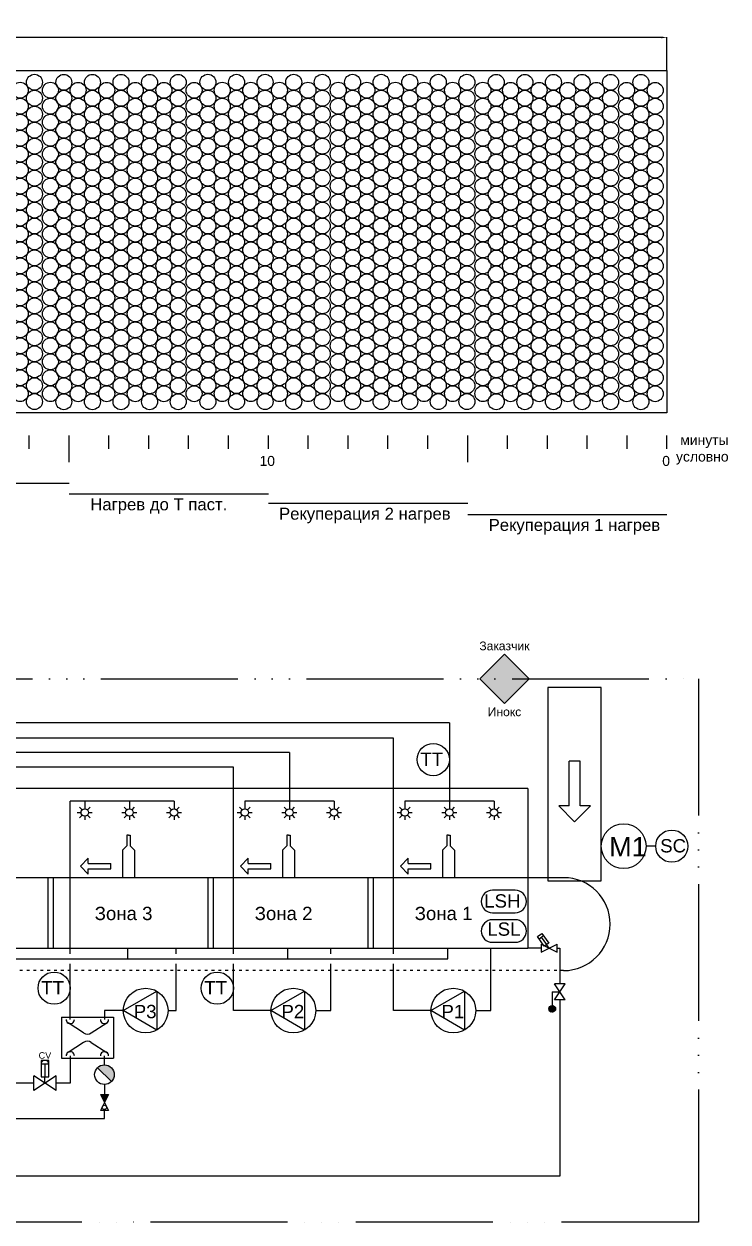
# Model space of a CAD drawing. Header units: millimetres. Extents: x -918 to 51042, y -35619 to 21649.
# Drawn here: x 47958 to 51042, y -22762 to -17509 of the extents above; entities that cross this region are included whole.
import ezdxf

# ---------------------------------------------------------------- set-up
doc = ezdxf.new("R2010")
doc.units = ezdxf.units.MM
doc.linetypes.add('ACAD_ISO03W100', pattern=[30, 12, -18])
doc.linetypes.add('ACAD_ISO06W100', pattern=[36, 24, -3, 0, -3, 0, -3, 0, -3])
for name, color, linetype in [('для лазера', 7, 'Continuous'), ('Железо', 7, 'Continuous'), ('Насосы', 7, 'Continuous')]:
    doc.layers.add(name, color=color, linetype=linetype)
doc.styles.get("Standard").update_dxf_attribs({"font": 'arial.ttf'})
doc.dimstyles.new('ISO-25', dxfattribs={"dimtxt": 2.5, "dimasz": 2.5, "dimexe": 1.25, "dimexo": 0.625, "dimtad": 1, "dimtxsty": 'Standard', "dimcen": 2.5, "dimadec": 0, "dimazin": 0, "dimtfac": 1, "dimtmove": 0, "dimatfit": 3, "dimfxl": 1, "dimarcsym": 0})
pattern_1 = [(180, (107407.5645, -23469.3467), (-3e-16, -2.13282372), [1.551144524, -0.5816792]), (270, (107407.5645, -23469.3467), (2.13282372, -4e-16), [1.551144524, -0.5816792])]

# ---------------------------------------------------------------- blocks, each defined once
blk = doc.blocks.new('*D58')
at = {"layer": 'Defpoints', "color": 0, "transparency": 16777216}
for p in [(43774.8, -17568.3), (43774.8, -17713.6), (50774.8, -17713.6)]:
    blk.add_point(p, dxfattribs=at)
at = {"layer": 'для лазера', "color": 0, "lineweight": -2, "transparency": 16777216}
for p, q in [((43774.8, -17713), (43774.8, -17567.1)), ((50749.8, -17568.3), (43799.8, -17568.3)), ((50774.8, -17713), (50774.8, -17567.1))]:
    blk.add_line(p, q, dxfattribs=at)
at = {"layer": 'для лазера', "color": 0, "transparency": 16777216}
for points in [[(43799.8, -17564.2), (43799.8, -17572.5), (43774.8, -17568.3)], [(50749.8, -17564.2), (50749.8, -17572.5), (50774.8, -17568.3)]]:
    blk.add_solid(points, dxfattribs=at)
at = {"layer": 'для лазера', "color": 0, "transparency": 16777216, "insert": (47274.8, -17542.2), "char_height": 50, "attachment_point": 5}
blk.add_mtext('7000', dxfattribs=at)

msp = doc.modelspace()

# ---------------------------------------------------------------- hatches: boundary and pattern name
h = msp.add_hatch()
h.set_pattern_fill('ANGLE', color=1, scale=0.305343, angle=180)
h.set_pattern_definition(pattern_1)
h.paths.add_polyline_path([(50171.14, -20380), (49955.23, -20380), (50063.185, -20272.045)])
h = msp.add_hatch()
h.set_pattern_fill('ANGLE', color=5, scale=0.305343, angle=180)
h.set_pattern_definition(pattern_1)
h.paths.add_polyline_path([(50063.185, -20487.955), (49955.23, -20380), (50171.14, -20380)])
h = msp.add_hatch()
h.set_pattern_fill('ANSI32', color=5, scale=0.315415, angle=-90)
h.set_pattern_definition([(315, (23669.9964, 102235.8277), (2.12438022, 2.12438022), []), (315, (23669.9964, 102234.4115), (2.12438022, 2.12438022), [])])
h.paths.add_polyline_path([(50272.324, -21812.792, -1), (50272.324, -21841.872, -1)])
at = {"true_color": 0xffffff}
h = msp.add_hatch(color=7, dxfattribs=at)
h.dxf.hatch_style = 1
h.paths.add_polyline_path([(48292.967, -22202.933), (48328.013, -22202.933), (48310.49, -22237.979)])
at = {"layer": 'для лазера'}
h = msp.add_hatch(color=256, dxfattribs=at)
h.dxf.hatch_style = 1
h.paths.add_polyline_path([(48280.162, -22085.251), (48340.818, -22145.907, 0.19891237), (48353.381, -22115.579, 0.66817864)])

# ---------------------------------------------------------------- linework, layer by layer
for p, q in [((49955.23, -20380), (50063.185, -20272.045)), ((50063.185, -20272.045), (50171.14, -20380)), ((50063.185, -20487.955), (49955.23, -20380)), ((50171.14, -20380), (50063.185, -20487.955)), ((50214.198, -21520.185), (50234.196, -21506.182)), ((50224.197, -21513.183), (50246.919, -21545.634)), ((50223.049, -21544.072), (50223.049, -21579.118)), ((50223.049, -21544.072), (50293.142, -21579.118)), ((50223.049, -21579.118), (50293.142, -21544.072)), ((50258.096, -21561.595), (50246.919, -21545.634)), ((50293.142, -21579.118), (50293.142, -21544.072)), ((50328.22, -21717.11), (50281.491, -21717.11)), ((50328.22, -21787.202), (50281.491, -21717.11)), ((50281.491, -21787.202), (50328.22, -21717.11)), ((50272.324, -21752.156), (50272.324, -21812.792)), ((50328.22, -21787.202), (50281.491, -21787.202)), ((48066.693, -22070.04), (48032.514, -22070.04)), ((48049.603, -22070.04), (48049.603, -22125.501)), ((48000.539, -22185.49), (48000.539, -22120.071)), ((48098.668, -22185.49), (48000.539, -22120.071)), ((48098.668, -22120.071), (48000.539, -22185.49)), ((48049.603, -22152.781), (48049.603, -22125.501)), ((48098.668, -22185.49), (48098.668, -22120.071)), ((48292.967, -22202.933), (48328.013, -22202.933)), ((48292.967, -22202.933), (48328.013, -22273.025)), ((48328.013, -22202.933), (48292.967, -22273.025)), ((48328.013, -22273.025), (48292.967, -22273.025))]:
    msp.add_line(p, q)
at = {"color": 252, "linetype": 'ACAD_ISO06W100', "ltscale": 25, "true_color": 0x939598}
for p, q in [((43793.825, -20380), (50912.689, -20380)), ((50912.689, -20380), (50912.689, -22761.679)), ((50912.689, -22761.679), (43793.825, -22761.679))]:
    msp.add_line(p, q, dxfattribs=at)
at = {"color": 4}
for p, q in [((50223.049, -21561.595), (50165.852, -21561.595)), ((50293.142, -21561.595), (50304.856, -21561.595)), ((50304.856, -21561.595), (50304.856, -21717.11)), ((50304.856, -21787.202), (50304.856, -22561.024)), ((50304.856, -22561.024), (43793.825, -22561.024))]:
    msp.add_line(p, q, dxfattribs=at)
at = {"lineweight": -3}
msp.add_line((50272.324, -21752.156), (50304.856, -21752.156), dxfattribs=at)
at = {"color": 1}
for p, q in [((48160.715, -22033.093), (48160.715, -22152.781)), ((48000.539, -22152.781), (47904.757, -22152.781)), ((48160.715, -22152.781), (48098.668, -22152.781))]:
    msp.add_line(p, q, dxfattribs=at)
for points in [[(50207.159, -21510.132), (50227.157, -21496.129), (50256.918, -21538.632), (50236.92, -21552.635)], [(48392.948, -21834.808), (48540.141, -21749.826), (48540.141, -21919.79)], [(49040.024, -21834.808), (49187.218, -21749.826), (49187.218, -21919.79)], [(49740.946, -21834.808), (49888.14, -21749.826), (49888.14, -21919.79)], [(48066.693, -22052.859), (48032.514, -22052.859), (48032.514, -22125.501), (48066.693, -22125.501)]]:
    msp.add_lwpolyline(points, close=True)
for centre, radius in [((49750.897, -20734.288), 70.64), ((50795.923, -21113.885), 70.64), ((48090.076, -21736.423), 70.64), ((48804.469, -21736.423), 70.64), ((50272.324, -21827.332), 14.54), ((48310.49, -22259.007), 9.346)]:
    msp.add_circle(centre, radius)
for centre, radius, start, end in [((50010.081, -21356.827), 49.448, 90, 270), ((50109.535, -21356.827), 49.448, 270, 90), ((50010.081, -21485.889), 49.448, 90, 270), ((50109.535, -21485.889), 49.448, 270, 90), ((48049.603, -22069.948), 17.089, 359.691409, 180.308591)]:
    msp.add_arc(centre, radius, start, end)
at = {"layer": 'для лазера'}
for p, q in [((43774.815, -17713.621), (50774.815, -17713.621)), ((50774.815, -17713.621), (50774.815, -19213.621)), ((50774.815, -19213.621), (43774.815, -19213.621)), ((47980.751, -19371.831), (47980.751, -19313.621)), ((48155.38, -19430.041), (48155.38, -19313.621)), ((48330.009, -19371.831), (48330.009, -19313.621)), ((48504.638, -19371.831), (48504.638, -19313.621)), ((48679.267, -19371.831), (48679.267, -19313.621)), ((48853.896, -19371.831), (48853.896, -19313.621)), ((49028.525, -19371.831), (49028.525, -19313.621)), ((49203.154, -19371.831), (49203.154, -19313.621)), ((49377.783, -19371.831), (49377.783, -19313.621)), ((49552.412, -19371.831), (49552.412, -19313.621)), ((49727.041, -19371.831), (49727.041, -19313.621)), ((49901.67, -19430.041), (49901.67, -19313.621)), ((50076.299, -19371.831), (50076.299, -19313.621)), ((50250.928, -19371.831), (50250.928, -19313.621)), ((50425.557, -19371.831), (50425.557, -19313.621)), ((50600.186, -19371.831), (50600.186, -19313.621)), ((50774.815, -19371.831), (50774.815, -19313.621)), ((50486.966, -20418.985), (50253.326, -20418.985)), ((50253.326, -20418.985), (50253.326, -21265.551)), ((50486.966, -21265.551), (50486.966, -20418.985)), ((50345.614, -20937.771), (50345.614, -20741.513)), ((50394.678, -20741.513), (50345.614, -20741.513)), ((50394.678, -20937.771), (50394.678, -20741.513)), ((48063.086, -20860.673), (47362.164, -20860.673)), ((48764.008, -20860.673), (48063.086, -20860.673)), ((49464.93, -20860.673), (48764.008, -20860.673)), ((50165.852, -20860.673), (49464.93, -20860.673)), ((50165.852, -20860.673), (50165.852, -21561.595)), ((50370.146, -21007.159), (50300.758, -20937.771)), ((50345.614, -20937.771), (50300.758, -20937.771)), ((50439.534, -20937.771), (50370.146, -21007.159)), ((50439.534, -20937.771), (50394.678, -20937.771)), ((48408.905, -21111.805), (48389.72, -21130.812)), ((48415.914, -21065.077), (48408.905, -21065.077)), ((48408.905, -21065.077), (48408.905, -21111.805)), ((48415.914, -21065.077), (48422.923, -21065.077)), ((48422.923, -21065.077), (48422.923, -21111.805)), ((48422.923, -21111.805), (48442.108, -21130.812)), ((49109.827, -21111.805), (49090.642, -21130.812)), ((49116.836, -21065.077), (49109.827, -21065.077)), ((49109.827, -21065.077), (49109.827, -21111.805)), ((49116.836, -21065.077), (49123.845, -21065.077)), ((49123.845, -21065.077), (49123.845, -21111.805)), ((49123.845, -21111.805), (49143.03, -21130.812)), ((49810.749, -21111.805), (49791.564, -21130.812)), ((49817.758, -21065.077), (49810.749, -21065.077)), ((49810.749, -21065.077), (49810.749, -21111.805)), ((49817.758, -21065.077), (49824.767, -21065.077)), ((49824.767, -21065.077), (49824.767, -21111.805)), ((49824.767, -21111.805), (49843.952, -21130.812)), ((50725.283, -21113.885), (50683.225, -21113.885)), ((48389.72, -21130.812), (48389.72, -21251.99)), ((48442.108, -21130.812), (48442.108, -21251.99)), ((49090.642, -21130.812), (49090.642, -21251.99)), ((49143.03, -21130.812), (49143.03, -21251.99)), ((49791.564, -21130.812), (49791.564, -21251.99)), ((49843.952, -21130.812), (49843.952, -21251.99)), ((48204.95, -21201.69), (48239.644, -21166.996)), ((48239.644, -21236.384), (48204.95, -21201.69)), ((48239.644, -21189.424), (48239.644, -21166.996)), ((48239.644, -21189.424), (48337.773, -21189.424)), ((48239.644, -21236.384), (48239.644, -21213.956)), ((48239.644, -21213.956), (48337.773, -21213.956)), ((48337.773, -21213.956), (48337.773, -21189.424)), ((48905.872, -21201.69), (48940.566, -21166.996)), ((48940.566, -21236.384), (48905.872, -21201.69)), ((48940.566, -21189.424), (48940.566, -21166.996)), ((48940.566, -21189.424), (49038.695, -21189.424)), ((48940.566, -21236.384), (48940.566, -21213.956)), ((48940.566, -21213.956), (49038.695, -21213.956)), ((49038.695, -21213.956), (49038.695, -21189.424)), ((49606.794, -21201.69), (49641.488, -21166.996)), ((49641.488, -21236.384), (49606.794, -21201.69)), ((49641.488, -21189.424), (49641.488, -21166.996)), ((49641.488, -21189.424), (49739.617, -21189.424)), ((49641.488, -21236.384), (49641.488, -21213.956)), ((49641.488, -21213.956), (49739.617, -21213.956)), ((49739.617, -21213.956), (49739.617, -21189.424)), ((50321.956, -21251.99), (44443.905, -21251.99)), ((48063.086, -21251.99), (48063.086, -21561.595)), ((48086.45, -21251.99), (48086.45, -21561.595)), ((48764.008, -21251.99), (48764.008, -21561.595)), ((48787.372, -21251.99), (48787.372, -21561.595)), ((49464.93, -21251.99), (49464.93, -21561.595)), ((49488.294, -21251.99), (49488.294, -21561.595)), ((50253.326, -21265.551), (50486.966, -21265.551)), ((50109.535, -21307.379), (50010.081, -21307.379)), ((50010.081, -21406.274), (50109.535, -21406.274)), ((50109.535, -21436.442), (50010.081, -21436.442)), ((47362.164, -21561.595), (48063.086, -21561.595)), ((48063.086, -21561.595), (48764.008, -21561.595)), ((48764.008, -21561.595), (49464.93, -21561.595)), ((49464.93, -21561.595), (50165.852, -21561.595)), ((50010.081, -21535.337), (50109.535, -21535.337)), ((48310.49, -22072.689), (48310.49, -22033.093)), ((48340.818, -22145.907), (48280.162, -22085.251)), ((48310.49, -22158.47), (48310.49, -22202.933)), ((43793.825, -22308.019), (48310.49, -22308.019)), ((48310.49, -22308.019), (48310.49, -22273.025))]:
    msp.add_line(p, q, dxfattribs=at)
at = {"layer": 'для лазера', "color": 244, "true_color": 0x991b1e}
msp.add_line((48155.38, -19524.389), (46234.461, -19524.389), dxfattribs=at)
at = {"layer": 'для лазера', "color": 1}
for p, q in [((48155.38, -19569.63), (49028.525, -19569.63)), ((48615.193, -20917.144), (48160.715, -20917.144)), ((48160.715, -21585.55), (48160.715, -20917.144)), ((48625.159, -21585.55), (48625.159, -21561.595)), ((48160.715, -21873.738), (48160.715, -21629.171)), ((48625.159, -21834.808), (48625.159, -21629.171)), ((48392.948, -21834.808), (48310.49, -21834.808)), ((48310.49, -21834.808), (48310.49, -21873.738)), ((48589.206, -21834.808), (48625.159, -21834.808))]:
    msp.add_line(p, q, dxfattribs=at)
at = {"layer": 'для лазера', "color": 32, "true_color": 0xcd6928}
for p, q in [((49028.525, -19610.665), (49901.67, -19610.665)), ((49120.615, -20702.941), (46057.949, -20702.941)), ((49120.615, -20702.941), (49120.615, -20917.144)), ((48875.109, -20766.836), (46316.926, -20766.836)), ((48875.109, -21585.55), (48875.109, -20766.836)), ((49316.115, -20917.144), (48925.114, -20917.144)), ((49301.605, -21585.55), (49301.605, -21561.595)), ((48875.109, -21834.808), (48875.109, -21629.171)), ((49301.605, -21834.808), (49301.605, -21629.171)), ((49040.024, -21834.808), (48875.109, -21834.808)), ((49236.282, -21834.808), (49301.605, -21834.808))]:
    msp.add_line(p, q, dxfattribs=at)
at = {"layer": 'для лазера', "color": 2}
for p, q in [((49901.67, -19659.908), (50774.815, -19659.908)), ((49821.537, -20572.921), (45370.499, -20572.921)), ((49821.537, -20572.921), (49821.537, -20925.322)), ((49576.031, -20640.825), (45616.004, -20640.825)), ((49576.031, -21585.55), (49576.031, -20640.825)), ((50017.038, -20917.144), (49626.036, -20917.144)), ((50002.527, -21834.808), (50002.527, -21561.595)), ((49576.031, -21834.808), (49576.031, -21629.171)), ((49740.946, -21834.808), (49576.031, -21834.808)), ((49937.204, -21834.808), (50002.527, -21834.808))]:
    msp.add_line(p, q, dxfattribs=at)
at = {"layer": 'для лазера', "color": 252, "true_color": 0x939598}
for p, q in [((48413.547, -21607.36), (48413.547, -21561.595)), ((49114.469, -21607.36), (49114.469, -21561.595)), ((49815.391, -21607.36), (49815.391, -21561.595)), ((44222.092, -21607.36), (49815.391, -21607.36))]:
    msp.add_line(p, q, dxfattribs=at)
at = {"layer": 'для лазера', "color": 252, "linetype": 'ACAD_ISO03W100', "true_color": 0x939598}
msp.add_line((50321.956, -21659.404), (44443.905, -21659.404), dxfattribs=at)
at = {"layer": 'для лазера', "color": 244, "true_color": 0x991b1e}
for centre in [(48003.911, -17765.093), (48132.521, -17765.324), (47941.281, -17800.093), (48003.911, -17835.093), (48073.911, -17800.093), (48132.521, -17835.324), (47941.281, -17870.093), (48073.911, -17870.093), (47941.281, -17940.093), (48003.911, -17905.093), (48073.911, -17940.093), (48132.521, -17905.324), (48003.911, -17975.093), (48132.521, -17975.324), (47941.281, -18010.093), (48003.911, -18045.093), (48073.911, -18010.093), (48132.521, -18045.324), (47941.281, -18080.093), (48073.911, -18080.093), (47941.281, -18150.093), (48003.911, -18115.093), (48073.911, -18150.093), (48132.521, -18115.324), (48003.911, -18185.093), (48132.521, -18185.324), (47941.281, -18220.093), (48003.911, -18255.093), (48073.911, -18220.093), (48132.521, -18255.324), (47941.281, -18290.093), (48073.911, -18290.093), (47941.281, -18360.093), (48003.911, -18325.093), (48073.911, -18360.093), (48132.521, -18325.324), (48003.911, -18395.093), (48132.521, -18395.324), (47941.281, -18430.093), (48003.911, -18465.093), (48073.911, -18430.093), (48132.521, -18465.324), (47941.281, -18500.093), (48073.911, -18500.093), (47941.281, -18570.093), (48003.911, -18535.093), (48073.911, -18570.093), (48132.521, -18535.324), (48003.911, -18605.093), (48132.521, -18605.324), (47941.281, -18640.093), (48003.911, -18675.093), (48073.911, -18640.093), (48132.521, -18675.324), (47941.281, -18710.093), (48073.911, -18710.093), (47941.281, -18780.093), (48003.911, -18745.093), (48073.911, -18780.093), (48132.521, -18745.324), (48003.911, -18815.093), (48132.521, -18815.324), (47941.281, -18850.093), (48003.911, -18885.093), (48073.911, -18850.093), (48132.521, -18885.324), (47941.281, -18920.093), (48073.911, -18920.093), (47941.281, -18990.093), (48003.911, -18955.093), (48073.911, -18990.093), (48132.521, -18955.324), (48003.911, -19025.093), (48132.521, -19025.324), (47941.281, -19060.093), (48003.911, -19095.093), (48073.911, -19060.093), (48132.521, -19095.324), (47941.281, -19130.093), (48073.911, -19130.093), (48003.911, -19165.093), (48132.521, -19165.324)]:
    msp.add_circle(centre, 35, dxfattribs=at)
at = {"layer": 'для лазера', "color": 1}
for centre in [(48257.755, -17765.324), (48382.99, -17765.324), (48508.224, -17765.324), (48633.458, -17765.324), (48763.812, -17765.093), (48889.046, -17765.093), (49014.28, -17765.093), (48195.125, -17800.324), (48257.755, -17835.324), (48320.36, -17800.324), (48382.99, -17835.324), (48445.594, -17800.324), (48508.224, -17835.324), (48570.828, -17800.324), (48633.458, -17835.324), (48703.458, -17800.324), (48763.812, -17835.093), (48826.416, -17800.093), (48889.046, -17835.093), (48951.65, -17800.093), (49014.28, -17835.093), (48195.125, -17870.324), (48320.36, -17870.324), (48445.594, -17870.324), (48570.828, -17870.324), (48703.458, -17870.324), (48826.416, -17870.093), (48951.65, -17870.093), (48195.125, -17940.324), (48257.755, -17905.324), (48320.36, -17940.324), (48382.99, -17905.324), (48445.594, -17940.324), (48508.224, -17905.324), (48570.828, -17940.324), (48633.458, -17905.324), (48703.458, -17940.324), (48763.812, -17905.093), (48826.416, -17940.093), (48889.046, -17905.093), (48951.65, -17940.093), (49014.28, -17905.093), (48257.755, -17975.324), (48382.99, -17975.324), (48508.224, -17975.324), (48633.458, -17975.324), (48763.812, -17975.093), (48889.046, -17975.093), (49014.28, -17975.093), (48195.125, -18010.324), (48257.755, -18045.324), (48320.36, -18010.324), (48382.99, -18045.324), (48445.594, -18010.324), (48508.224, -18045.324), (48570.828, -18010.324), (48633.458, -18045.324), (48703.458, -18010.324), (48763.812, -18045.093), (48826.416, -18010.093), (48889.046, -18045.093), (48951.65, -18010.093), (49014.28, -18045.093), (48195.125, -18080.324), (48320.36, -18080.324), (48445.594, -18080.324), (48570.828, -18080.324), (48703.458, -18080.324), (48826.416, -18080.093), (48951.65, -18080.093), (48195.125, -18150.324), (48257.755, -18115.324), (48320.36, -18150.324), (48382.99, -18115.324), (48445.594, -18150.324), (48508.224, -18115.324), (48570.828, -18150.324), (48633.458, -18115.324), (48703.458, -18150.324), (48763.812, -18115.093), (48826.416, -18150.093), (48889.046, -18115.093), (48951.65, -18150.093), (49014.28, -18115.093), (48257.755, -18185.324), (48382.99, -18185.324), (48508.224, -18185.324), (48633.458, -18185.324), (48763.812, -18185.093), (48889.046, -18185.093), (49014.28, -18185.093), (48195.125, -18220.324), (48257.755, -18255.324), (48320.36, -18220.324), (48382.99, -18255.324), (48445.594, -18220.324), (48508.224, -18255.324), (48570.828, -18220.324), (48633.458, -18255.324), (48703.458, -18220.324), (48763.812, -18255.093), (48826.416, -18220.093), (48889.046, -18255.093), (48951.65, -18220.093), (49014.28, -18255.093), (48195.125, -18290.324), (48320.36, -18290.324), (48445.594, -18290.324), (48570.828, -18290.324), (48703.458, -18290.324), (48826.416, -18290.093), (48951.65, -18290.093), (48195.125, -18360.324), (48257.755, -18325.324), (48320.36, -18360.324), (48382.99, -18325.324), (48445.594, -18360.324), (48508.224, -18325.324), (48570.828, -18360.324), (48633.458, -18325.324), (48703.458, -18360.324), (48763.812, -18325.093), (48826.416, -18360.093), (48889.046, -18325.093), (48951.65, -18360.093), (49014.28, -18325.093), (48257.755, -18395.324), (48382.99, -18395.324), (48508.224, -18395.324), (48633.458, -18395.324), (48763.812, -18395.093), (48889.046, -18395.093), (49014.28, -18395.093), (48195.125, -18430.324), (48257.755, -18465.324), (48320.36, -18430.324), (48382.99, -18465.324), (48445.594, -18430.324), (48508.224, -18465.324), (48570.828, -18430.324), (48633.458, -18465.324), (48703.458, -18430.324), (48763.812, -18465.093), (48826.416, -18430.093), (48889.046, -18465.093), (48951.65, -18430.093), (49014.28, -18465.093), (48195.125, -18500.324), (48320.36, -18500.324), (48445.594, -18500.324), (48570.828, -18500.324), (48703.458, -18500.324), (48826.416, -18500.093), (48951.65, -18500.093), (48195.125, -18570.324), (48257.755, -18535.324), (48320.36, -18570.324), (48382.99, -18535.324), (48445.594, -18570.324), (48508.224, -18535.324), (48570.828, -18570.324), (48633.458, -18535.324), (48703.458, -18570.324), (48763.812, -18535.093), (48826.416, -18570.093), (48889.046, -18535.093), (48951.65, -18570.093), (49014.28, -18535.093), (48257.755, -18605.324), (48382.99, -18605.324), (48508.224, -18605.324), (48633.458, -18605.324), (48763.812, -18605.093), (48889.046, -18605.093), (49014.28, -18605.093), (48195.125, -18640.324), (48257.755, -18675.324), (48320.36, -18640.324), (48382.99, -18675.324), (48445.594, -18640.324), (48508.224, -18675.324), (48570.828, -18640.324), (48633.458, -18675.324), (48703.458, -18640.324), (48763.812, -18675.093), (48826.416, -18640.093), (48889.046, -18675.093), (48951.65, -18640.093), (49014.28, -18675.093), (48195.125, -18710.324), (48320.36, -18710.324), (48445.594, -18710.324), (48570.828, -18710.324), (48703.458, -18710.324), (48826.416, -18710.093), (48951.65, -18710.093), (48195.125, -18780.324), (48257.755, -18745.324), (48320.36, -18780.324), (48382.99, -18745.324), (48445.594, -18780.324), (48508.224, -18745.324), (48570.828, -18780.324), (48633.458, -18745.324), (48703.458, -18780.324), (48763.812, -18745.093), (48826.416, -18780.093), (48889.046, -18745.093), (48951.65, -18780.093), (49014.28, -18745.093), (48257.755, -18815.324), (48382.99, -18815.324), (48508.224, -18815.324), (48633.458, -18815.324), (48763.812, -18815.093), (48889.046, -18815.093), (49014.28, -18815.093), (48195.125, -18850.324), (48257.755, -18885.324), (48320.36, -18850.324), (48382.99, -18885.324), (48445.594, -18850.324), (48508.224, -18885.324), (48570.828, -18850.324), (48633.458, -18885.324), (48703.458, -18850.324), (48763.812, -18885.093), (48826.416, -18850.093), (48889.046, -18885.093), (48951.65, -18850.093), (49014.28, -18885.093), (48195.125, -18920.324), (48320.36, -18920.324), (48445.594, -18920.324), (48570.828, -18920.324), (48703.458, -18920.324), (48826.416, -18920.093), (48951.65, -18920.093), (48195.125, -18990.324), (48257.755, -18955.324), (48320.36, -18990.324), (48382.99, -18955.324), (48445.594, -18990.324), (48508.224, -18955.324), (48570.828, -18990.324), (48633.458, -18955.324), (48703.458, -18990.324), (48763.812, -18955.093), (48826.416, -18990.093), (48889.046, -18955.093), (48951.65, -18990.093), (49014.28, -18955.093), (48257.755, -19025.324), (48382.99, -19025.324), (48508.224, -19025.324), (48633.458, -19025.324), (48763.812, -19025.093), (48889.046, -19025.093), (49014.28, -19025.093), (48195.125, -19060.324), (48257.755, -19095.324), (48320.36, -19060.324), (48382.99, -19095.324), (48445.594, -19060.324), (48508.224, -19095.324), (48570.828, -19060.324), (48633.458, -19095.324), (48703.458, -19060.324), (48763.812, -19095.093), (48826.416, -19060.093), (48889.046, -19095.093), (48951.65, -19060.093), (49014.28, -19095.093), (48195.125, -19130.324), (48320.36, -19130.324), (48445.594, -19130.324), (48570.828, -19130.324), (48703.458, -19130.324), (48826.416, -19130.093), (48951.65, -19130.093), (48257.755, -19165.324), (48382.99, -19165.324), (48508.224, -19165.324), (48633.458, -19165.324), (48763.812, -19165.093), (48889.046, -19165.093), (49014.28, -19165.093)]:
    msp.add_circle(centre, 35, dxfattribs=at)
at = {"layer": 'для лазера', "color": 32, "true_color": 0xcd6928}
for centre in [(49139.515, -17765.093), (49264.749, -17765.093), (49397.379, -17765.093), (49522.613, -17765.093), (49647.848, -17765.093), (49773.082, -17765.093), (49898.316, -17765.093), (49076.885, -17800.093), (49139.515, -17835.093), (49202.119, -17800.093), (49264.749, -17835.093), (49334.749, -17800.093), (49397.379, -17835.093), (49459.983, -17800.093), (49522.613, -17835.093), (49585.218, -17800.093), (49647.848, -17835.093), (49710.452, -17800.093), (49773.082, -17835.093), (49835.687, -17800.093), (49898.316, -17835.093), (49076.885, -17870.093), (49202.119, -17870.093), (49334.749, -17870.093), (49459.983, -17870.093), (49585.218, -17870.093), (49710.452, -17870.093), (49835.687, -17870.093), (49076.885, -17940.093), (49139.515, -17905.093), (49202.119, -17940.093), (49264.749, -17905.093), (49334.749, -17940.093), (49397.379, -17905.093), (49459.983, -17940.093), (49522.613, -17905.093), (49585.218, -17940.093), (49647.848, -17905.093), (49710.452, -17940.093), (49773.082, -17905.093), (49835.687, -17940.093), (49898.316, -17905.093), (49139.515, -17975.093), (49264.749, -17975.093), (49397.379, -17975.093), (49522.613, -17975.093), (49647.848, -17975.093), (49773.082, -17975.093), (49898.316, -17975.093), (49076.885, -18010.093), (49139.515, -18045.093), (49202.119, -18010.093), (49264.749, -18045.093), (49334.749, -18010.093), (49397.379, -18045.093), (49459.983, -18010.093), (49522.613, -18045.093), (49585.218, -18010.093), (49647.848, -18045.093), (49710.452, -18010.093), (49773.082, -18045.093), (49835.687, -18010.093), (49898.316, -18045.093), (49076.885, -18080.093), (49202.119, -18080.093), (49334.749, -18080.093), (49459.983, -18080.093), (49585.218, -18080.093), (49710.452, -18080.093), (49835.687, -18080.093), (49076.885, -18150.093), (49139.515, -18115.093), (49202.119, -18150.093), (49264.749, -18115.093), (49334.749, -18150.093), (49397.379, -18115.093), (49459.983, -18150.093), (49522.613, -18115.093), (49585.218, -18150.093), (49647.848, -18115.093), (49710.452, -18150.093), (49773.082, -18115.093), (49835.687, -18150.093), (49898.316, -18115.093), (49139.515, -18185.093), (49264.749, -18185.093), (49397.379, -18185.093), (49522.613, -18185.093), (49647.848, -18185.093), (49773.082, -18185.093), (49898.316, -18185.093), (49076.885, -18220.093), (49139.515, -18255.093), (49202.119, -18220.093), (49264.749, -18255.093), (49334.749, -18220.093), (49397.379, -18255.093), (49459.983, -18220.093), (49522.613, -18255.093), (49585.218, -18220.093), (49647.848, -18255.093), (49710.452, -18220.093), (49773.082, -18255.093), (49835.687, -18220.093), (49898.316, -18255.093), (49076.885, -18290.093), (49202.119, -18290.093), (49334.749, -18290.093), (49459.983, -18290.093), (49585.218, -18290.093), (49710.452, -18290.093), (49835.687, -18290.093), (49076.885, -18360.093), (49139.515, -18325.093), (49202.119, -18360.093), (49264.749, -18325.093), (49334.749, -18360.093), (49397.379, -18325.093), (49459.983, -18360.093), (49522.613, -18325.093), (49585.218, -18360.093), (49647.848, -18325.093), (49710.452, -18360.093), (49773.082, -18325.093), (49835.687, -18360.093), (49898.316, -18325.093), (49139.515, -18395.093), (49264.749, -18395.093), (49397.379, -18395.093), (49522.613, -18395.093), (49647.848, -18395.093), (49773.082, -18395.093), (49898.316, -18395.093), (49076.885, -18430.093), (49139.515, -18465.093), (49202.119, -18430.093), (49264.749, -18465.093), (49334.749, -18430.093), (49397.379, -18465.093), (49459.983, -18430.093), (49522.613, -18465.093), (49585.218, -18430.093), (49647.848, -18465.093), (49710.452, -18430.093), (49773.082, -18465.093), (49835.687, -18430.093), (49898.316, -18465.093), (49076.885, -18500.093), (49202.119, -18500.093), (49334.749, -18500.093), (49459.983, -18500.093), (49585.218, -18500.093), (49710.452, -18500.093), (49835.687, -18500.093), (49076.885, -18570.093), (49139.515, -18535.093), (49202.119, -18570.093), (49264.749, -18535.093), (49334.749, -18570.093), (49397.379, -18535.093), (49459.983, -18570.093), (49522.613, -18535.093), (49585.218, -18570.093), (49647.848, -18535.093), (49710.452, -18570.093), (49773.082, -18535.093), (49835.687, -18570.093), (49898.316, -18535.093), (49139.515, -18605.093), (49264.749, -18605.093), (49397.379, -18605.093), (49522.613, -18605.093), (49647.848, -18605.093), (49773.082, -18605.093), (49898.316, -18605.093), (49076.885, -18640.093), (49139.515, -18675.093), (49202.119, -18640.093), (49264.749, -18675.093), (49334.749, -18640.093), (49397.379, -18675.093), (49459.983, -18640.093), (49522.613, -18675.093), (49585.218, -18640.093), (49647.848, -18675.093), (49710.452, -18640.093), (49773.082, -18675.093), (49835.687, -18640.093), (49898.316, -18675.093), (49076.885, -18710.093), (49202.119, -18710.093), (49334.749, -18710.093), (49459.983, -18710.093), (49585.218, -18710.093), (49710.452, -18710.093), (49835.687, -18710.093), (49076.885, -18780.093), (49139.515, -18745.093), (49202.119, -18780.093), (49264.749, -18745.093), (49334.749, -18780.093), (49397.379, -18745.093), (49459.983, -18780.093), (49522.613, -18745.093), (49585.218, -18780.093), (49647.848, -18745.093), (49710.452, -18780.093), (49773.082, -18745.093), (49835.687, -18780.093), (49898.316, -18745.093), (49139.515, -18815.093), (49264.749, -18815.093), (49397.379, -18815.093), (49522.613, -18815.093), (49647.848, -18815.093), (49773.082, -18815.093), (49898.316, -18815.093), (49076.885, -18850.093), (49139.515, -18885.093), (49202.119, -18850.093), (49264.749, -18885.093), (49334.749, -18850.093), (49397.379, -18885.093), (49459.983, -18850.093), (49522.613, -18885.093), (49585.218, -18850.093), (49647.848, -18885.093), (49710.452, -18850.093), (49773.082, -18885.093), (49835.687, -18850.093), (49898.316, -18885.093), (49076.885, -18920.093), (49202.119, -18920.093), (49334.749, -18920.093), (49459.983, -18920.093), (49585.218, -18920.093), (49710.452, -18920.093), (49835.687, -18920.093), (49076.885, -18990.093), (49139.515, -18955.093), (49202.119, -18990.093), (49264.749, -18955.093), (49334.749, -18990.093), (49397.379, -18955.093), (49459.983, -18990.093), (49522.613, -18955.093), (49585.218, -18990.093), (49647.848, -18955.093), (49710.452, -18990.093), (49773.082, -18955.093), (49835.687, -18990.093), (49898.316, -18955.093), (49139.515, -19025.093), (49264.749, -19025.093), (49397.379, -19025.093), (49522.613, -19025.093), (49647.848, -19025.093), (49773.082, -19025.093), (49898.316, -19025.093), (49076.885, -19060.093), (49139.515, -19095.093), (49202.119, -19060.093), (49264.749, -19095.093), (49334.749, -19060.093), (49397.379, -19095.093), (49459.983, -19060.093), (49522.613, -19095.093), (49585.218, -19060.093), (49647.848, -19095.093), (49710.452, -19060.093), (49773.082, -19095.093), (49835.687, -19060.093), (49898.316, -19095.093), (49076.885, -19130.093), (49202.119, -19130.093), (49334.749, -19130.093), (49459.983, -19130.093), (49585.218, -19130.093), (49710.452, -19130.093), (49835.687, -19130.093), (49139.515, -19165.093), (49264.749, -19165.093), (49397.379, -19165.093), (49522.613, -19165.093), (49647.848, -19165.093), (49773.082, -19165.093), (49898.316, -19165.093)]:
    msp.add_circle(centre, 35, dxfattribs=at)
at = {"layer": 'для лазера', "color": 2}
for centre in [(50026.926, -17765.324), (50152.161, -17765.324), (50277.395, -17765.324), (50402.63, -17765.324), (50527.864, -17765.324), (50660.494, -17765.324), (49968.316, -17800.093), (50026.926, -17835.324), (50089.531, -17800.324), (50152.161, -17835.324), (50214.765, -17800.324), (50277.395, -17835.324), (50340, -17800.324), (50402.63, -17835.324), (50465.234, -17800.324), (50527.864, -17835.324), (50597.864, -17800.324), (50660.494, -17835.324), (50723.098, -17800.324), (49968.316, -17870.093), (50089.531, -17870.324), (50214.765, -17870.324), (50340, -17870.324), (50465.234, -17870.324), (50597.864, -17870.324), (50723.098, -17870.324), (49968.316, -17940.093), (50026.926, -17905.324), (50089.531, -17940.324), (50152.161, -17905.324), (50214.765, -17940.324), (50277.395, -17905.324), (50340, -17940.324), (50402.63, -17905.324), (50465.234, -17940.324), (50527.864, -17905.324), (50597.864, -17940.324), (50660.494, -17905.324), (50723.098, -17940.324), (50026.926, -17975.324), (50152.161, -17975.324), (50277.395, -17975.324), (50402.63, -17975.324), (50527.864, -17975.324), (50660.494, -17975.324), (49968.316, -18010.093), (50026.926, -18045.324), (50089.531, -18010.324), (50152.161, -18045.324), (50214.765, -18010.324), (50277.395, -18045.324), (50340, -18010.324), (50402.63, -18045.324), (50465.234, -18010.324), (50527.864, -18045.324), (50597.864, -18010.324), (50660.494, -18045.324), (50723.098, -18010.324), (49968.316, -18080.093), (50089.531, -18080.324), (50214.765, -18080.324), (50340, -18080.324), (50465.234, -18080.324), (50597.864, -18080.324), (50723.098, -18080.324), (49968.316, -18150.093), (50026.926, -18115.324), (50089.531, -18150.324), (50152.161, -18115.324), (50214.765, -18150.324), (50277.395, -18115.324), (50340, -18150.324), (50402.63, -18115.324), (50465.234, -18150.324), (50527.864, -18115.324), (50597.864, -18150.324), (50660.494, -18115.324), (50723.098, -18150.324), (50026.926, -18185.324), (50152.161, -18185.324), (50277.395, -18185.324), (50402.63, -18185.324), (50527.864, -18185.324), (50660.494, -18185.324), (49968.316, -18220.093), (50026.926, -18255.324), (50089.531, -18220.324), (50152.161, -18255.324), (50214.765, -18220.324), (50277.395, -18255.324), (50340, -18220.324), (50402.63, -18255.324), (50465.234, -18220.324), (50527.864, -18255.324), (50597.864, -18220.324), (50660.494, -18255.324), (50723.098, -18220.324), (49968.316, -18290.093), (50089.531, -18290.324), (50214.765, -18290.324), (50340, -18290.324), (50465.234, -18290.324), (50597.864, -18290.324), (50723.098, -18290.324), (49968.316, -18360.093), (50026.926, -18325.324), (50089.531, -18360.324), (50152.161, -18325.324), (50214.765, -18360.324), (50277.395, -18325.324), (50340, -18360.324), (50402.63, -18325.324), (50465.234, -18360.324), (50527.864, -18325.324), (50597.864, -18360.324), (50660.494, -18325.324), (50723.098, -18360.324), (50026.926, -18395.324), (50152.161, -18395.324), (50277.395, -18395.324), (50402.63, -18395.324), (50527.864, -18395.324), (50660.494, -18395.324), (49968.316, -18430.093), (50026.926, -18465.324), (50089.531, -18430.324), (50152.161, -18465.324), (50214.765, -18430.324), (50277.395, -18465.324), (50340, -18430.324), (50402.63, -18465.324), (50465.234, -18430.324), (50527.864, -18465.324), (50597.864, -18430.324), (50660.494, -18465.324), (50723.098, -18430.324), (49968.316, -18500.093), (50089.531, -18500.324), (50214.765, -18500.324), (50340, -18500.324), (50465.234, -18500.324), (50597.864, -18500.324), (50723.098, -18500.324), (49968.316, -18570.093), (50026.926, -18535.324), (50089.531, -18570.324), (50152.161, -18535.324), (50214.765, -18570.324), (50277.395, -18535.324), (50340, -18570.324), (50402.63, -18535.324), (50465.234, -18570.324), (50527.864, -18535.324), (50597.864, -18570.324), (50660.494, -18535.324), (50723.098, -18570.324), (50026.926, -18605.324), (50152.161, -18605.324), (50277.395, -18605.324), (50402.63, -18605.324), (50527.864, -18605.324), (50660.494, -18605.324), (49968.316, -18640.093), (50026.926, -18675.324), (50089.531, -18640.324), (50152.161, -18675.324), (50214.765, -18640.324), (50277.395, -18675.324), (50340, -18640.324), (50402.63, -18675.324), (50465.234, -18640.324), (50527.864, -18675.324), (50597.864, -18640.324), (50660.494, -18675.324), (50723.098, -18640.324), (49968.316, -18710.093), (50089.531, -18710.324), (50214.765, -18710.324), (50340, -18710.324), (50465.234, -18710.324), (50597.864, -18710.324), (50723.098, -18710.324), (49968.316, -18780.093), (50026.926, -18745.324), (50089.531, -18780.324), (50152.161, -18745.324), (50214.765, -18780.324), (50277.395, -18745.324), (50340, -18780.324), (50402.63, -18745.324), (50465.234, -18780.324), (50527.864, -18745.324), (50597.864, -18780.324), (50660.494, -18745.324), (50723.098, -18780.324), (50026.926, -18815.324), (50152.161, -18815.324), (50277.395, -18815.324), (50402.63, -18815.324), (50527.864, -18815.324), (50660.494, -18815.324), (49968.316, -18850.093), (50026.926, -18885.324), (50089.531, -18850.324), (50152.161, -18885.324), (50214.765, -18850.324), (50277.395, -18885.324), (50340, -18850.324), (50402.63, -18885.324), (50465.234, -18850.324), (50527.864, -18885.324), (50597.864, -18850.324), (50660.494, -18885.324), (50723.098, -18850.324), (49968.316, -18920.093), (50089.531, -18920.324), (50214.765, -18920.324), (50340, -18920.324), (50465.234, -18920.324), (50597.864, -18920.324), (50723.098, -18920.324), (49968.316, -18990.093), (50026.926, -18955.324), (50089.531, -18990.324), (50152.161, -18955.324), (50214.765, -18990.324), (50277.395, -18955.324), (50340, -18990.324), (50402.63, -18955.324), (50465.234, -18990.324), (50527.864, -18955.324), (50597.864, -18990.324), (50660.494, -18955.324), (50723.098, -18990.324), (50026.926, -19025.324), (50152.161, -19025.324), (50277.395, -19025.324), (50402.63, -19025.324), (50527.864, -19025.324), (50660.494, -19025.324), (49968.316, -19060.093), (50026.926, -19095.324), (50089.531, -19060.324), (50152.161, -19095.324), (50214.765, -19060.324), (50277.395, -19095.324), (50340, -19060.324), (50402.63, -19095.324), (50465.234, -19060.324), (50527.864, -19095.324), (50597.864, -19060.324), (50660.494, -19095.324), (50723.098, -19060.324), (49968.316, -19130.093), (50089.531, -19130.324), (50214.765, -19130.324), (50340, -19130.324), (50465.234, -19130.324), (50597.864, -19130.324), (50723.098, -19130.324), (50026.926, -19165.324), (50152.161, -19165.324), (50277.395, -19165.324), (50402.63, -19165.324), (50527.864, -19165.324), (50660.494, -19165.324)]:
    msp.add_circle(centre, 35, dxfattribs=at)
at = {"layer": 'для лазера'}
msp.add_circle((48310.49, -22115.579), 42.89, dxfattribs=at)
msp.add_arc((50321.956, -21455.697), 203.707, 270, 90, dxfattribs=at)
at = {"layer": 'Железо'}
for p, q in [((48212.664, -20954.607), (48201.136, -20943.006)), ((48224.192, -20917.144), (48224.192, -20933.499)), ((48224.192, -20933.499), (48224.192, -20949.854)), ((48235.705, -20954.593), (48247.219, -20942.977)), ((48408.165, -20954.607), (48396.637, -20943.006)), ((48419.693, -20917.144), (48419.693, -20933.499)), ((48419.693, -20933.499), (48419.693, -20949.854)), ((48431.206, -20954.593), (48442.719, -20942.977)), ((48603.666, -20954.607), (48592.138, -20943.006)), ((48615.193, -20917.144), (48615.193, -20933.499)), ((48615.193, -20933.499), (48615.193, -20949.854)), ((48626.707, -20954.593), (48638.22, -20942.977)), ((48913.586, -20954.607), (48902.058, -20943.006)), ((48925.114, -20917.144), (48925.114, -20933.499)), ((48925.114, -20933.499), (48925.114, -20949.854)), ((48936.627, -20954.593), (48948.141, -20942.977)), ((49109.087, -20954.607), (49097.559, -20943.006)), ((49120.615, -20917.144), (49120.615, -20933.499)), ((49120.615, -20933.499), (49120.615, -20949.854)), ((49132.128, -20954.593), (49143.641, -20942.977)), ((49304.588, -20954.607), (49293.06, -20943.006)), ((49316.115, -20917.144), (49316.115, -20933.499)), ((49316.115, -20933.499), (49316.115, -20949.854)), ((49327.629, -20954.593), (49339.142, -20942.977)), ((49614.508, -20954.607), (49602.981, -20943.006)), ((49626.036, -20917.144), (49626.036, -20933.499)), ((49626.036, -20933.499), (49626.036, -20949.854)), ((49637.549, -20954.593), (49649.063, -20942.977)), ((49810.009, -20954.607), (49798.481, -20943.006)), ((49821.537, -20917.144), (49821.537, -20933.499)), ((49821.537, -20933.499), (49821.537, -20949.854)), ((49833.05, -20954.593), (49844.564, -20942.977)), ((50005.51, -20954.607), (49993.982, -20943.006)), ((50017.038, -20917.144), (50017.038, -20933.499)), ((50017.038, -20933.499), (50017.038, -20949.854)), ((50028.551, -20954.593), (50040.064, -20942.977)), ((48191.482, -20966.209), (48207.837, -20966.209)), ((48201.165, -20989.44), (48212.678, -20977.824)), ((48224.192, -20982.564), (48224.192, -20998.918)), ((48236.149, -20977.367), (48247.327, -20989.332)), ((48240.547, -20966.209), (48256.902, -20966.209)), ((48386.983, -20966.209), (48403.338, -20966.209)), ((48396.666, -20989.44), (48408.179, -20977.824)), ((48419.693, -20982.564), (48419.693, -20998.918)), ((48431.649, -20977.367), (48442.828, -20989.332)), ((48436.047, -20966.209), (48452.402, -20966.209)), ((48582.484, -20966.209), (48598.839, -20966.209)), ((48592.167, -20989.44), (48603.68, -20977.824)), ((48615.193, -20982.564), (48615.193, -20998.918)), ((48627.15, -20977.367), (48638.329, -20989.332)), ((48631.548, -20966.209), (48647.903, -20966.209)), ((48892.404, -20966.209), (48908.759, -20966.209)), ((48902.087, -20989.44), (48913.601, -20977.824)), ((48925.114, -20982.564), (48925.114, -20998.918)), ((48937.071, -20977.367), (48948.249, -20989.332)), ((48941.469, -20966.209), (48957.824, -20966.209)), ((49087.905, -20966.209), (49104.26, -20966.209)), ((49097.588, -20989.44), (49109.101, -20977.824)), ((49120.615, -20982.564), (49120.615, -20998.918)), ((49132.572, -20977.367), (49143.75, -20989.332)), ((49136.97, -20966.209), (49153.324, -20966.209)), ((49283.406, -20966.209), (49299.761, -20966.209)), ((49293.089, -20989.44), (49304.602, -20977.824)), ((49316.115, -20982.564), (49316.115, -20998.918)), ((49328.072, -20977.367), (49339.251, -20989.332)), ((49332.47, -20966.209), (49348.825, -20966.209)), ((49593.326, -20966.209), (49609.681, -20966.209)), ((49603.009, -20989.44), (49614.523, -20977.824)), ((49626.036, -20982.564), (49626.036, -20998.918)), ((49637.993, -20977.367), (49649.171, -20989.332)), ((49642.391, -20966.209), (49658.746, -20966.209)), ((49788.827, -20966.209), (49805.182, -20966.209)), ((49798.51, -20989.44), (49810.023, -20977.824)), ((49821.537, -20982.564), (49821.537, -20998.918)), ((49833.494, -20977.367), (49844.672, -20989.332)), ((49837.892, -20966.209), (49854.247, -20966.209)), ((49984.328, -20966.209), (50000.683, -20966.209)), ((49994.011, -20989.44), (50005.524, -20977.824)), ((50017.038, -20982.564), (50017.038, -20998.918)), ((50028.994, -20977.367), (50040.173, -20989.332)), ((50033.392, -20966.209), (50049.747, -20966.209)), ((48121.629, -21863.26), (48349.577, -21863.26)), ((48121.97, -21863.26), (48121.97, -22043.571)), ((48121.97, -21863.26), (48121.97, -22043.571)), ((48218.867, -21932.581), (48150.974, -21888.869)), ((48252.338, -21932.581), (48320.232, -21888.869)), ((48349.577, -21863.26), (48349.577, -22043.571)), ((48218.867, -21974.25), (48150.974, -22017.962)), ((48252.338, -21974.25), (48320.232, -22017.962)), ((48121.629, -22043.571), (48349.577, -22043.571))]:
    msp.add_line(p, q, dxfattribs=at)
for centre in [(48224.192, -20966.209), (48419.693, -20966.209), (48615.193, -20966.209), (48925.114, -20966.209), (49120.615, -20966.209), (49316.115, -20966.209), (49626.036, -20966.209), (49821.537, -20966.209), (50017.038, -20966.209)]:
    msp.add_circle(centre, 16.355, dxfattribs=at)
for centre, radius, start, end in [((48160.715, -21873.738), 17.996, 178.685175, 1.314825), ((48310.49, -21873.738), 17.996, 178.685175, 1.314825), ((48235.603, -21909.151), 28.793, 234.462322, 305.537678), ((48235.603, -21997.679), 28.793, 54.462322, 125.537678), ((48160.715, -22033.093), 17.996, 358.685175, 181.314825), ((48310.49, -22033.093), 17.996, 358.685175, 181.314825)]:
    msp.add_arc(centre, radius, start, end, dxfattribs=at)
at = {"layer": 'Насосы'}
for centre in [(50585.095, -21113.885), (48491.077, -21834.808), (49138.153, -21834.808), (49839.075, -21834.808)]:
    msp.add_circle(centre, 98.129, dxfattribs=at)

# ---------------------------------------------------------------- texts
for s, width, gutter_width, heights, insert, char_height, attachment_point in [('\\pxqc;Заказчик', 831.66698, 3.817, [526.905], (50478.579, -20255.545), 38.16793, 9), ('\\pxqc;Инокс', 831.66698, 3.817, [526.905], (50478.596, -20544.657), 38.16793, 9), ('ТТ', 5.89063, 5.841, [0], (49794.195, -20703.388), 58.4102, 3), ('М1', 8.58111, 8.509, [0], (50521.128, -21074.077), 85.0884, 1), ('SC', 5.89063, 5.841, [0], (50745.033, -21082.985), 58.4102, 1), ('LSH', 5.89063, 5.841, [0], (50132.907, -21324.738), 58.4102, 3), ('Зона 3', 322.28632, 5.841, [0], (48520.844, -21379.598), 58.4102, 3), ('Зона 2', 322.28632, 5.841, [0], (49221.766, -21379.598), 58.4102, 3), ('Зона 1', 322.28632, 5.841, [0], (49922.689, -21379.598), 58.4102, 3), ('LSL', 5.89063, 5.841, [0], (50132.907, -21448.263), 58.4102, 3), ('ТТ', 5.89063, 5.841, [0], (48133.374, -21705.523), 58.4102, 3), ('ТТ', 5.89063, 5.841, [0], (48847.767, -21705.523), 58.4102, 3), ('Р3', 5.89063, 5.841, [0], (48438.8, -21809.598), 58.4102, 1), ('Р2', 5.89063, 5.841, [0], (49085.876, -21809.598), 58.4102, 1), ('Р1', 5.89063, 5.841, [0], (49786.798, -21809.598), 58.4102, 1)]:
    msp.add_mtext_dynamic_manual_height_columns(s, width=width, gutter_width=gutter_width, heights=heights, dxfattribs=dict(insert=insert, char_height=char_height, attachment_point=attachment_point))
at = {"color": 252, "true_color": 0x939598, "insert": (48021.956, -22017.022), "char_height": 28.621, "attachment_point": 1}
msp.add_mtext_dynamic_manual_height_columns('СV', width=5.89063, gutter_width=5.841, heights=[0], dxfattribs=at)
at = {"layer": 'для лазера', "attachment_point": 3}
for s, width, gutter_width, heights, insert, char_height in [('минуты\\Pусловно', 119.79898, 7.276, [0], (51044.779, -19311.256), 43.6572), ('10', 119.79898, 7.276, [0], (49057.544, -19403.155), 43.6572), ('0', 119.79898, 7.276, [0], (50788, -19403.155), 43.657), ('Нагрев до Т паст.', 811.15259, 8.731, [0], (48848.717, -19589.105), 52.3887), ('Рекуперация 2 нагрев', 811.15259, 8.731, [68.005], (49826.963, -19630.14), 52.3887), ('Рекуперация 1 нагрев', 811.15259, 8.731, [0], (50745.151, -19679.382), 52.3887)]:
    msp.add_mtext_dynamic_manual_height_columns(s, width=width, gutter_width=gutter_width, heights=heights, dxfattribs=dict(at, insert=insert, char_height=char_height))

# ---------------------------------------------------------------- dimensions: what is measured, and where the dimension line sits
at = {"layer": 'для лазера'}
dim = msp.add_linear_dim(base=(43774.815, -17568.319), p1=(50774.815, -17713.621), p2=(43774.815, -17713.621), angle=180, dimstyle='ISO-25', override={"dimtxt": 50, "dimasz": 25}, dxfattribs=at)
dim.commit()
dim.dimension.update_dxf_attribs({"geometry": '*D58', "text_midpoint": (47274.815, -17568.319), "dimtype": 160})

doc.saveas('drawing.dxf')
